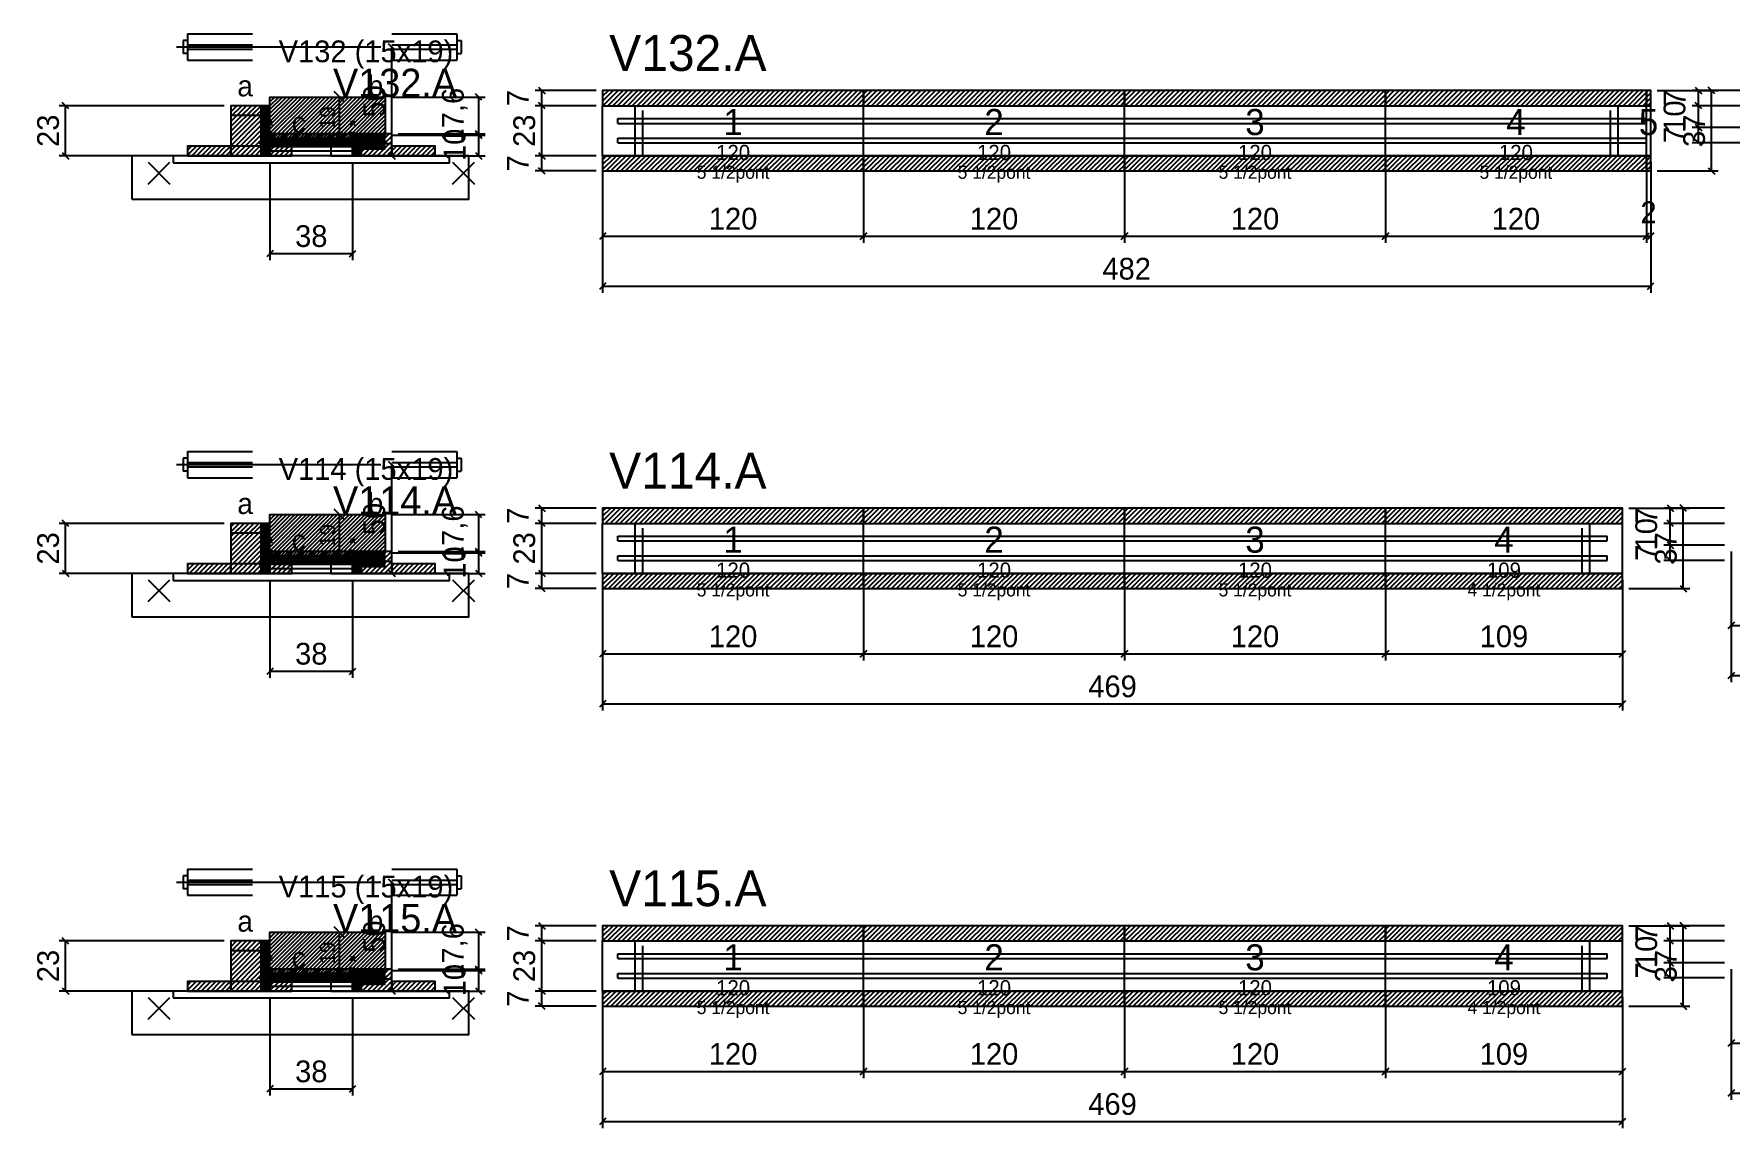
# Model space of a CAD drawing. Extents: x -72 to 3070, y -7480 to 1250.
# Drawn here: x -69 to 712, y -3063 to -2560 of the extents above; entities that cross this region are included whole.
import ezdxf
from ezdxf.enums import TextEntityAlignment as Align

# ---------------------------------------------------------------- set-up
doc = ezdxf.new("R2010")
doc.units = 0
for name, color, linetype in [('5', 5, 'Continuous'), ('BARRA_ANCORAGEM', 126, 'Continuous'), ('barrote', 126, 'Continuous'), ('CONCRETO', 251, 'Continuous'), ('COTA', 241, 'Continuous'), ('Cota Seção (2x)', 241, 'Continuous'), ('detalhes', 7, 'Continuous'), ('Hachura', 251, 'Continuous'), ('HACHURACONCRETO', 251, 'Continuous'), ('Madeira', 126, 'Continuous'), ('NOMENCLATURA', 7, 'Continuous'), ('Painéis', 200, 'Continuous'), ('presilha', 224, 'Continuous'), ('SARR_2.2x7', 40, 'Continuous'), ('SARR_3.5x7', 81, 'Continuous'), ('SARRAFO_2_2X7', 40, 'Continuous'), ('SCO-___-LAJ', 224, 'Continuous'), ('TENSOR', 224, 'Continuous'), ('texto', 7, 'Continuous'), ('Texto Seção', 7, 'Continuous')]:
    doc.layers.add(name, color=color, linetype=linetype)
doc.dimstyles.new('PAINEL', dxfattribs={"dimtxt": 10, "dimasz": 3, "dimexe": 3, "dimexo": 3, "dimgap": 3, "dimtad": 1, "dimblk": 'OBLIQUE', "dimblk1": 'OBLIQUE', "dimcen": 2.5, "dimclrd": 4, "dimclre": 4, "dimclrt": 240, "dimazin": 3, "dimtfac": 1, "dimtmove": 0, "dimatfit": 3})
doc.dimstyles.new('SECAO2X', dxfattribs={"dimtxt": 7, "dimasz": 5, "dimexe": 3, "dimexo": 3, "dimgap": 2, "dimtad": 3, "dimblk": 'OBLIQUE', "dimblk1": 'OBLIQUE', "dimcen": 2.5, "dimclrd": 4, "dimclre": 4, "dimclrt": 1, "dimazin": 3, "dimtfac": 1, "dimtmove": 0, "dimatfit": 3})

# ---------------------------------------------------------------- blocks, each defined once
blk = doc.blocks.new('PAR_ESQ')
for p, q in [((-1, -1), (1, 1)), ((-1, 1), (1, -1))]:
    blk.add_line(p, q)
blk = doc.blocks.new('PAR_FUNDO_ESQ')
for p, q in [((-1, -1), (1, 1)), ((-1, 1), (1, -1))]:
    blk.add_line(p, q)
blk = doc.blocks.new('PAR_FUNDO_DIR')
for p, q in [((-1, -1), (1, 1)), ((-1, 1), (1, -1))]:
    blk.add_line(p, q)
blk = doc.blocks.new('par_int_esq')
for p, q in [((-1, -1), (1, 1)), ((-1, 1), (1, -1))]:
    blk.add_line(p, q)
blk = doc.blocks.new('par_int_dir')
for p, q in [((-1, -1), (1, 1)), ((-1, 1), (1, -1))]:
    blk.add_line(p, q)
blk = doc.blocks.new('_OBLIQUE')
at = {"color": 0, "linetype": 'BYBLOCK'}
blk.add_line((-0.5, -0.5), (0.5, 0.5), dxfattribs=at)

msp = doc.modelspace()

# ---------------------------------------------------------------- hatches: boundary and pattern name
at = {"layer": 'COTA'}
h = msp.add_hatch(dxfattribs=at)
h.set_pattern_fill('ANSI31', scale=0.4)
h.paths.add_polyline_path([(40, -2608), (40, -2589), (93, -2589), (93, -2606.6), (78, -2606.6), (78, -2608)])
h = msp.add_hatch(dxfattribs=at)
h.set_pattern_fill('ANSI31', scale=0.5)
h.paths.add_polyline_path([(193, -2593), (313, -2593), (313, -2586), (193, -2586)])
h = msp.add_hatch(dxfattribs=at)
h.set_pattern_fill('ANSI31', scale=0.5)
h.paths.add_polyline_path([(313, -2593), (433, -2593), (433, -2586), (313, -2586)])
h = msp.add_hatch(dxfattribs=at)
h.set_pattern_fill('ANSI31', scale=0.5)
h.paths.add_polyline_path([(433, -2593), (553, -2593), (553, -2586), (433, -2586)])
h = msp.add_hatch(dxfattribs=at)
h.set_pattern_fill('ANSI31', scale=0.5)
h.paths.add_polyline_path([(553, -2593), (673, -2593), (673, -2586), (553, -2586)])
h = msp.add_hatch(dxfattribs=at)
h.set_pattern_fill('ANSI31', scale=0.5)
h.paths.add_polyline_path([(673, -2593), (675, -2593), (675, -2586), (673, -2586)])
h = msp.add_hatch(dxfattribs=at)
h.set_pattern_fill('ANSI31', scale=0.5)
h.paths.add_polyline_path([(193, -2623), (313, -2623), (313, -2616), (193, -2616)])
h = msp.add_hatch(dxfattribs=at)
h.set_pattern_fill('ANSI31', scale=0.5)
h.paths.add_polyline_path([(313, -2623), (433, -2623), (433, -2616), (313, -2616)])
h = msp.add_hatch(dxfattribs=at)
h.set_pattern_fill('ANSI31', scale=0.5)
h.paths.add_polyline_path([(433, -2623), (553, -2623), (553, -2616), (433, -2616)])
h = msp.add_hatch(dxfattribs=at)
h.set_pattern_fill('ANSI31', scale=0.5)
h.paths.add_polyline_path([(553, -2623), (673, -2623), (673, -2616), (553, -2616)])
h = msp.add_hatch(dxfattribs=at)
h.set_pattern_fill('ANSI31', scale=0.5)
h.paths.add_polyline_path([(673, -2623), (675, -2623), (675, -2616), (673, -2616)])
h = msp.add_hatch(dxfattribs=at)
h.set_pattern_fill('ANSI31', scale=0.4)
h.paths.add_polyline_path([(40, -2800), (40, -2781), (93, -2781), (93, -2798.6), (78, -2798.6), (78, -2800)])
h = msp.add_hatch(dxfattribs=at)
h.set_pattern_fill('ANSI31', scale=0.5)
h.paths.add_polyline_path([(193, -2785), (313, -2785), (313, -2778), (193, -2778)])
h = msp.add_hatch(dxfattribs=at)
h.set_pattern_fill('ANSI31', scale=0.5)
h.paths.add_polyline_path([(313, -2785), (433, -2785), (433, -2778), (313, -2778)])
h = msp.add_hatch(dxfattribs=at)
h.set_pattern_fill('ANSI31', scale=0.5)
h.paths.add_polyline_path([(433, -2785), (553, -2785), (553, -2778), (433, -2778)])
h = msp.add_hatch(dxfattribs=at)
h.set_pattern_fill('ANSI31', scale=0.5)
h.paths.add_polyline_path([(553, -2785), (662, -2785), (662, -2778), (553, -2778)])
h = msp.add_hatch(dxfattribs=at)
h.set_pattern_fill('ANSI31', scale=0.5)
h.paths.add_polyline_path([(193, -2815), (313, -2815), (313, -2808), (193, -2808)])
h = msp.add_hatch(dxfattribs=at)
h.set_pattern_fill('ANSI31', scale=0.5)
h.paths.add_polyline_path([(313, -2815), (433, -2815), (433, -2808), (313, -2808)])
h = msp.add_hatch(dxfattribs=at)
h.set_pattern_fill('ANSI31', scale=0.5)
h.paths.add_polyline_path([(433, -2815), (553, -2815), (553, -2808), (433, -2808)])
h = msp.add_hatch(dxfattribs=at)
h.set_pattern_fill('ANSI31', scale=0.5)
h.paths.add_polyline_path([(553, -2815), (662, -2815), (662, -2808), (553, -2808)])
h = msp.add_hatch(dxfattribs=at)
h.set_pattern_fill('ANSI31', scale=0.5)
h.paths.add_polyline_path([(193, -2977), (313, -2977), (313, -2970), (193, -2970)])
h = msp.add_hatch(dxfattribs=at)
h.set_pattern_fill('ANSI31', scale=0.5)
h.paths.add_polyline_path([(313, -2977), (433, -2977), (433, -2970), (313, -2970)])
h = msp.add_hatch(dxfattribs=at)
h.set_pattern_fill('ANSI31', scale=0.5)
h.paths.add_polyline_path([(433, -2977), (553, -2977), (553, -2970), (433, -2970)])
h = msp.add_hatch(dxfattribs=at)
h.set_pattern_fill('ANSI31', scale=0.5)
h.paths.add_polyline_path([(553, -2977), (662, -2977), (662, -2970), (553, -2970)])
h = msp.add_hatch(dxfattribs=at)
h.set_pattern_fill('ANSI31', scale=0.4)
h.paths.add_polyline_path([(40, -2992), (40, -2973), (93, -2973), (93, -2990.6), (78, -2990.6), (78, -2992)])
h = msp.add_hatch(dxfattribs=at)
h.set_pattern_fill('ANSI31', scale=0.5)
h.paths.add_polyline_path([(193, -3007), (313, -3007), (313, -3000), (193, -3000)])
h = msp.add_hatch(dxfattribs=at)
h.set_pattern_fill('ANSI31', scale=0.5)
h.paths.add_polyline_path([(313, -3007), (433, -3007), (433, -3000), (313, -3000)])
h = msp.add_hatch(dxfattribs=at)
h.set_pattern_fill('ANSI31', scale=0.5)
h.paths.add_polyline_path([(433, -3007), (553, -3007), (553, -3000), (433, -3000)])
h = msp.add_hatch(dxfattribs=at)
h.set_pattern_fill('ANSI31', scale=0.5)
h.paths.add_polyline_path([(553, -3007), (662, -3007), (662, -3000), (553, -3000)])
at = {"layer": 'Hachura'}
h = msp.add_hatch(dxfattribs=at)
h.set_pattern_fill('ANSI31', scale=0.5)
h.paths.add_polyline_path([(22, -2616), (36, -2616), (36, -2593), (22, -2593)])
h = msp.add_hatch(dxfattribs=at)
h.set_pattern_fill('ANSI31', scale=0.5)
h.paths.add_polyline_path([(22, -2597.4), (36, -2597.4), (36, -2593), (22, -2593)])
h = msp.add_hatch(dxfattribs=at)
h.set_pattern_fill('SOLID')
h.paths.add_polyline_path([(36, -2616), (40, -2616), (40, -2593), (36, -2593)])
h = msp.add_hatch(dxfattribs=at)
h.set_pattern_fill('ANSI31', scale=0.5)
h.paths.add_polyline_path([(2, -2616), (22, -2616), (22, -2611.6), (2, -2611.6)])
h = msp.add_hatch(dxfattribs=at)
h.set_pattern_fill('SOLID')
h.paths.add_polyline_path([(40, -2611.6), (78, -2611.6), (78, -2608), (40, -2608)])
h = msp.add_hatch(dxfattribs=at)
h.set_pattern_fill('ANSI31', scale=0.5)
h.paths.add_polyline_path([(40, -2616), (50, -2616), (50, -2611.6), (40, -2611.6)])
h = msp.add_hatch(dxfattribs=at)
h.set_pattern_fill('SOLID')
h.paths.add_polyline_path([(78, -2616), (82, -2616), (82, -2606), (78, -2606)])
h = msp.add_hatch(dxfattribs=at)
h.set_pattern_fill('SOLID')
h.paths.add_polyline_path([(78, -2606), (93, -2606), (93, -2613), (78, -2613)])
h = msp.add_hatch(dxfattribs=at)
h.set_pattern_fill('ANSI31', scale=0.5)
h.paths.add_polyline_path([(82, -2616), (96, -2616), (96, -2606), (82, -2606)])
h = msp.add_hatch(dxfattribs=at)
h.set_pattern_fill('ANSI31', scale=0.5)
h.paths.add_polyline_path([(82, -2610.4), (96, -2610.4), (96, -2606), (82, -2606)])
h = msp.add_hatch(dxfattribs=at)
h.set_pattern_fill('ANSI31', scale=0.5)
h.paths.add_polyline_path([(96, -2616), (116, -2616), (116, -2611.6), (96, -2611.6)])
h = msp.add_hatch(dxfattribs=at)
h.set_pattern_fill('ANSI31', scale=0.5)
h.paths.add_polyline_path([(22, -2808), (36, -2808), (36, -2785), (22, -2785)])
h = msp.add_hatch(dxfattribs=at)
h.set_pattern_fill('ANSI31', scale=0.5)
h.paths.add_polyline_path([(22, -2789.4), (36, -2789.4), (36, -2785), (22, -2785)])
h = msp.add_hatch(dxfattribs=at)
h.set_pattern_fill('SOLID')
h.paths.add_polyline_path([(36, -2808), (40, -2808), (40, -2785), (36, -2785)])
h = msp.add_hatch(dxfattribs=at)
h.set_pattern_fill('SOLID')
h.paths.add_polyline_path([(40, -2803.6), (78, -2803.6), (78, -2800), (40, -2800)])
h = msp.add_hatch(dxfattribs=at)
h.set_pattern_fill('SOLID')
h.paths.add_polyline_path([(78, -2808), (82, -2808), (82, -2798), (78, -2798)])
h = msp.add_hatch(dxfattribs=at)
h.set_pattern_fill('SOLID')
h.paths.add_polyline_path([(78, -2798), (93, -2798), (93, -2805), (78, -2805)])
h = msp.add_hatch(dxfattribs=at)
h.set_pattern_fill('ANSI31', scale=0.5)
h.paths.add_polyline_path([(82, -2808), (96, -2808), (96, -2798), (82, -2798)])
h = msp.add_hatch(dxfattribs=at)
h.set_pattern_fill('ANSI31', scale=0.5)
h.paths.add_polyline_path([(82, -2802.4), (96, -2802.4), (96, -2798), (82, -2798)])
h = msp.add_hatch(dxfattribs=at)
h.set_pattern_fill('ANSI31', scale=0.5)
h.paths.add_polyline_path([(2, -2808), (22, -2808), (22, -2803.6), (2, -2803.6)])
h = msp.add_hatch(dxfattribs=at)
h.set_pattern_fill('ANSI31', scale=0.5)
h.paths.add_polyline_path([(40, -2808), (50, -2808), (50, -2803.6), (40, -2803.6)])
h = msp.add_hatch(dxfattribs=at)
h.set_pattern_fill('ANSI31', scale=0.5)
h.paths.add_polyline_path([(96, -2808), (116, -2808), (116, -2803.6), (96, -2803.6)])
h = msp.add_hatch(dxfattribs=at)
h.set_pattern_fill('ANSI31', scale=0.5)
h.paths.add_polyline_path([(22, -3000), (36, -3000), (36, -2977), (22, -2977)])
h = msp.add_hatch(dxfattribs=at)
h.set_pattern_fill('ANSI31', scale=0.5)
h.paths.add_polyline_path([(22, -2981.4), (36, -2981.4), (36, -2977), (22, -2977)])
h = msp.add_hatch(dxfattribs=at)
h.set_pattern_fill('SOLID')
h.paths.add_polyline_path([(36, -3000), (40, -3000), (40, -2977), (36, -2977)])
h = msp.add_hatch(dxfattribs=at)
h.set_pattern_fill('SOLID')
h.paths.add_polyline_path([(40, -2995.6), (78, -2995.6), (78, -2992), (40, -2992)])
h = msp.add_hatch(dxfattribs=at)
h.set_pattern_fill('SOLID')
h.paths.add_polyline_path([(78, -3000), (82, -3000), (82, -2990), (78, -2990)])
h = msp.add_hatch(dxfattribs=at)
h.set_pattern_fill('SOLID')
h.paths.add_polyline_path([(78, -2990), (93, -2990), (93, -2997), (78, -2997)])
h = msp.add_hatch(dxfattribs=at)
h.set_pattern_fill('ANSI31', scale=0.5)
h.paths.add_polyline_path([(82, -3000), (96, -3000), (96, -2990), (82, -2990)])
h = msp.add_hatch(dxfattribs=at)
h.set_pattern_fill('ANSI31', scale=0.5)
h.paths.add_polyline_path([(82, -2994.4), (96, -2994.4), (96, -2990), (82, -2990)])
h = msp.add_hatch(dxfattribs=at)
h.set_pattern_fill('ANSI31', scale=0.5)
h.paths.add_polyline_path([(2, -3000), (22, -3000), (22, -2995.6), (2, -2995.6)])
h = msp.add_hatch(dxfattribs=at)
h.set_pattern_fill('ANSI31', scale=0.5)
h.paths.add_polyline_path([(40, -3000), (50, -3000), (50, -2995.6), (40, -2995.6)])
h = msp.add_hatch(dxfattribs=at)
h.set_pattern_fill('ANSI31', scale=0.5)
h.paths.add_polyline_path([(96, -3000), (116, -3000), (116, -2995.6), (96, -2995.6)])
at = {"layer": 'HACHURACONCRETO'}
h = msp.add_hatch(dxfattribs=at)
h.set_pattern_fill('ANSI31', scale=0.3)
h.paths.add_polyline_path([(40, -2611.6), (78, -2611.6), (78, -2606), (40, -2606)])
h = msp.add_hatch(dxfattribs=at)
h.set_pattern_fill('ANSI31', scale=0.3)
h.paths.add_polyline_path([(40, -2803.6), (78, -2803.6), (78, -2798), (40, -2798)])
h = msp.add_hatch(dxfattribs=at)
h.set_pattern_fill('ANSI31', scale=0.3)
h.paths.add_polyline_path([(40, -2995.6), (78, -2995.6), (78, -2990), (40, -2990)])

# ---------------------------------------------------------------- linework, layer by layer
for p, q in [((0, -2563), (0, -2569)), ((2, -2563), (0, -2563)), ((2, -2560), (32, -2560)), ((2, -2560), (2, -2572)), ((2, -2565), (32, -2565)), ((96, -2560), (126, -2560)), ((96, -2565), (126, -2565)), ((126, -2560), (126, -2572)), ((126, -2563), (128, -2563)), ((128, -2563), (128, -2569)), ((2, -2569), (0, -2569)), ((2, -2567), (32, -2567)), ((2, -2572), (32, -2572)), ((96, -2567), (126, -2567)), ((96, -2572), (126, -2572)), ((126, -2569), (128, -2569)), ((2, -2752), (32, -2752)), ((2, -2752), (2, -2764)), ((96, -2752), (126, -2752)), ((126, -2752), (126, -2764)), ((0, -2755), (0, -2761)), ((2, -2755), (0, -2755)), ((2, -2761), (0, -2761)), ((2, -2757), (32, -2757)), ((2, -2759), (32, -2759)), ((96, -2757), (126, -2757)), ((96, -2759), (126, -2759)), ((126, -2755), (128, -2755)), ((126, -2761), (128, -2761)), ((128, -2755), (128, -2761)), ((2, -2764), (32, -2764)), ((96, -2764), (126, -2764)), ((0, -2947), (0, -2953)), ((2, -2947), (0, -2947)), ((2, -2944), (32, -2944)), ((2, -2944), (2, -2956)), ((96, -2944), (126, -2944)), ((126, -2944), (126, -2956)), ((126, -2947), (128, -2947)), ((128, -2947), (128, -2953)), ((2, -2953), (0, -2953)), ((2, -2949), (32, -2949)), ((2, -2951), (32, -2951)), ((2, -2956), (32, -2956)), ((96, -2949), (126, -2949)), ((96, -2951), (126, -2951)), ((96, -2956), (126, -2956)), ((126, -2953), (128, -2953))]:
    msp.add_line(p, q)
at = {"layer": 'BARRA_ANCORAGEM'}
for p, q in [((40, -2608.3), (78, -2608.3)), ((40, -2610.3), (40, -2608.3)), ((40, -2610.3), (78, -2610.3)), ((40, -2611.7), (78, -2611.7)), ((40, -2613.7), (40, -2611.7)), ((78, -2610.3), (78, -2608.3)), ((78, -2613.7), (78, -2611.7)), ((40, -2613.7), (78, -2613.7)), ((40, -2800.3), (78, -2800.3)), ((40, -2802.3), (40, -2800.3)), ((78, -2802.3), (78, -2800.3)), ((40, -2802.3), (78, -2802.3)), ((40, -2803.7), (78, -2803.7)), ((40, -2805.7), (40, -2803.7)), ((40, -2805.7), (78, -2805.7)), ((78, -2805.7), (78, -2803.7)), ((40, -2992.3), (78, -2992.3)), ((40, -2994.3), (40, -2992.3)), ((40, -2994.3), (78, -2994.3)), ((78, -2994.3), (78, -2992.3)), ((40, -2995.7), (78, -2995.7)), ((40, -2997.7), (40, -2995.7)), ((40, -2997.7), (78, -2997.7)), ((78, -2997.7), (78, -2995.7))]:
    msp.add_line(p, q, dxfattribs=at)
at = {"layer": 'barrote'}
for points in [[(-23.5, -2636), (131.5, -2636), (131.5, -2616), (-23.5, -2616)], [(-23.5, -2828), (131.5, -2828), (131.5, -2808), (-23.5, -2808)], [(-23.5, -3020), (131.5, -3020), (131.5, -3000), (-23.5, -3000)]]:
    msp.add_lwpolyline(points, close=True, dxfattribs=at)
at = {"layer": 'CONCRETO'}
for points in [[(40, -2608), (40, -2589), (93, -2589), (93, -2606.6), (78, -2606.6), (78, -2608)], [(40, -2800), (40, -2781), (93, -2781), (93, -2798.6), (78, -2798.6), (78, -2800)], [(40, -2992), (40, -2973), (93, -2973), (93, -2990.6), (78, -2990.6), (78, -2992)]]:
    msp.add_lwpolyline(points, close=True, dxfattribs=at)
at = {"layer": 'HACHURACONCRETO'}
for points in [[(40, -2611.6), (78, -2611.6), (78, -2606), (40, -2606)], [(40, -2803.6), (78, -2803.6), (78, -2798), (40, -2798)], [(40, -2995.6), (78, -2995.6), (78, -2990), (40, -2990)]]:
    msp.add_lwpolyline(points, close=True, dxfattribs=at)
at = {"layer": 'Madeira'}
for points in [[(22, -2616), (36, -2616), (36, -2593), (22, -2593)], [(22, -2597.4), (36, -2597.4), (36, -2593), (22, -2593)], [(2, -2616), (22, -2616), (22, -2611.6), (2, -2611.6)], [(22, -2616), (36, -2616), (36, -2611.6), (22, -2611.6)], [(40, -2616), (50, -2616), (50, -2611.6), (40, -2611.6)], [(68, -2616), (78, -2616), (78, -2611.6), (68, -2611.6)], [(82, -2616), (96, -2616), (96, -2606), (82, -2606)], [(82, -2610.4), (96, -2610.4), (96, -2606), (82, -2606)], [(96, -2616), (116, -2616), (116, -2611.6), (96, -2611.6)], [(22, -2808), (36, -2808), (36, -2785), (22, -2785)], [(22, -2789.4), (36, -2789.4), (36, -2785), (22, -2785)], [(82, -2808), (96, -2808), (96, -2798), (82, -2798)], [(82, -2802.4), (96, -2802.4), (96, -2798), (82, -2798)], [(2, -2808), (22, -2808), (22, -2803.6), (2, -2803.6)], [(22, -2808), (36, -2808), (36, -2803.6), (22, -2803.6)], [(40, -2808), (50, -2808), (50, -2803.6), (40, -2803.6)], [(68, -2808), (78, -2808), (78, -2803.6), (68, -2803.6)], [(96, -2808), (116, -2808), (116, -2803.6), (96, -2803.6)], [(22, -3000), (36, -3000), (36, -2977), (22, -2977)], [(22, -2981.4), (36, -2981.4), (36, -2977), (22, -2977)], [(82, -3000), (96, -3000), (96, -2990), (82, -2990)], [(82, -2994.4), (96, -2994.4), (96, -2990), (82, -2990)], [(2, -3000), (22, -3000), (22, -2995.6), (2, -2995.6)], [(22, -3000), (36, -3000), (36, -2995.6), (22, -2995.6)], [(40, -3000), (50, -3000), (50, -2995.6), (40, -2995.6)], [(68, -3000), (78, -3000), (78, -2995.6), (68, -2995.6)], [(96, -3000), (116, -3000), (116, -2995.6), (96, -2995.6)]]:
    msp.add_lwpolyline(points, close=True, dxfattribs=at)
at = {"layer": 'Painéis'}
for p, q in [((193, -2593), (313, -2593)), ((193, -2616), (193, -2593)), ((313, -2616), (313, -2593)), ((313, -2616), (313, -2593)), ((313, -2593), (433, -2593)), ((313, -2616), (313, -2593)), ((433, -2616), (433, -2593)), ((433, -2616), (433, -2593)), ((433, -2593), (553, -2593)), ((433, -2616), (433, -2593)), ((553, -2616), (553, -2593)), ((553, -2616), (553, -2593)), ((553, -2593), (673, -2593)), ((553, -2616), (553, -2593)), ((673, -2616), (673, -2593)), ((673, -2616), (673, -2593)), ((673, -2593), (675, -2593)), ((673, -2616), (673, -2593)), ((675, -2616), (675, -2593)), ((193, -2616), (313, -2616)), ((313, -2616), (433, -2616)), ((433, -2616), (553, -2616)), ((553, -2616), (673, -2616)), ((673, -2616), (675, -2616)), ((193, -2785), (313, -2785)), ((193, -2808), (193, -2785)), ((313, -2808), (313, -2785)), ((313, -2808), (313, -2785)), ((313, -2785), (433, -2785)), ((313, -2808), (313, -2785)), ((433, -2808), (433, -2785)), ((433, -2808), (433, -2785)), ((433, -2785), (553, -2785)), ((433, -2808), (433, -2785)), ((553, -2808), (553, -2785)), ((553, -2808), (553, -2785)), ((553, -2785), (662, -2785)), ((553, -2808), (553, -2785)), ((662, -2808), (662, -2785)), ((193, -2808), (313, -2808)), ((313, -2808), (433, -2808)), ((433, -2808), (553, -2808)), ((553, -2808), (662, -2808)), ((193, -2977), (313, -2977)), ((193, -3000), (193, -2977)), ((313, -3000), (313, -2977)), ((313, -3000), (313, -2977)), ((313, -2977), (433, -2977)), ((313, -3000), (313, -2977)), ((433, -3000), (433, -2977)), ((433, -3000), (433, -2977)), ((433, -2977), (553, -2977)), ((433, -3000), (433, -2977)), ((553, -3000), (553, -2977)), ((553, -3000), (553, -2977)), ((553, -2977), (662, -2977)), ((553, -3000), (553, -2977)), ((662, -3000), (662, -2977)), ((193, -3000), (313, -3000)), ((313, -3000), (433, -3000)), ((433, -3000), (553, -3000)), ((553, -3000), (662, -3000))]:
    msp.add_line(p, q, dxfattribs=at)
for points in [[(36, -2616), (40, -2616), (40, -2593), (36, -2593)], [(40, -2611.6), (78, -2611.6), (78, -2608), (40, -2608)], [(78, -2616), (82, -2616), (82, -2606), (78, -2606)], [(78, -2606), (93, -2606), (93, -2606.6), (78, -2606.6)], [(36, -2808), (40, -2808), (40, -2785), (36, -2785)], [(40, -2803.6), (78, -2803.6), (78, -2800), (40, -2800)], [(78, -2808), (82, -2808), (82, -2798), (78, -2798)], [(78, -2798), (93, -2798), (93, -2798.6), (78, -2798.6)], [(36, -3000), (40, -3000), (40, -2977), (36, -2977)], [(40, -2995.6), (78, -2995.6), (78, -2992), (40, -2992)], [(78, -3000), (82, -3000), (82, -2990), (78, -2990)], [(78, -2990), (93, -2990), (93, -2990.6), (78, -2990.6)]]:
    msp.add_lwpolyline(points, close=True, dxfattribs=at)
at = {"layer": 'presilha'}
for p, q in [((-16, -2629), (-6, -2619)), ((-16, -2619), (-6, -2629)), ((124, -2629), (134, -2619)), ((124, -2619), (134, -2629)), ((-16, -2821), (-6, -2811)), ((-16, -2811), (-6, -2821)), ((124, -2821), (134, -2811)), ((124, -2811), (134, -2821)), ((-16, -3013), (-6, -3003)), ((-16, -3003), (-6, -3013)), ((124, -3013), (134, -3003)), ((124, -3003), (134, -3013))]:
    msp.add_line(p, q, dxfattribs=at)
at = {"layer": 'SARR_2.2x7'}
for p, q in [((200, -2598.9), (313, -2598.9)), ((200, -2601.1), (200, -2598.9)), ((200, -2601.1), (313, -2601.1)), ((313, -2601.1), (313, -2598.9)), ((313, -2598.9), (433, -2598.9)), ((313, -2601.1), (313, -2598.9)), ((313, -2601.1), (433, -2601.1)), ((433, -2601.1), (433, -2598.9)), ((433, -2598.9), (553, -2598.9)), ((433, -2601.1), (433, -2598.9)), ((433, -2601.1), (553, -2601.1)), ((553, -2601.1), (553, -2598.9)), ((553, -2598.9), (673, -2598.9)), ((553, -2601.1), (553, -2598.9)), ((553, -2601.1), (673, -2601.1)), ((673, -2601.1), (673, -2598.9)), ((200, -2607.9), (313, -2607.9)), ((200, -2610.1), (200, -2607.9)), ((200, -2610.1), (313, -2610.1)), ((313, -2610.1), (313, -2607.9)), ((313, -2607.9), (433, -2607.9)), ((313, -2610.1), (313, -2607.9)), ((313, -2610.1), (433, -2610.1)), ((433, -2610.1), (433, -2607.9)), ((433, -2607.9), (553, -2607.9)), ((433, -2610.1), (433, -2607.9)), ((433, -2610.1), (553, -2610.1)), ((553, -2610.1), (553, -2607.9)), ((553, -2607.9), (673, -2607.9)), ((553, -2610.1), (553, -2607.9)), ((553, -2610.1), (673, -2610.1)), ((673, -2610.1), (673, -2607.9)), ((200, -2790.9), (313, -2790.9)), ((200, -2793.1), (200, -2790.9)), ((313, -2793.1), (313, -2790.9)), ((313, -2790.9), (433, -2790.9)), ((313, -2793.1), (313, -2790.9)), ((433, -2793.1), (433, -2790.9)), ((433, -2790.9), (553, -2790.9)), ((433, -2793.1), (433, -2790.9)), ((553, -2793.1), (553, -2790.9)), ((553, -2790.9), (655, -2790.9)), ((553, -2793.1), (553, -2790.9)), ((655, -2793.1), (655, -2790.9)), ((200, -2793.1), (313, -2793.1)), ((200, -2799.9), (313, -2799.9)), ((200, -2802.1), (200, -2799.9)), ((313, -2793.1), (433, -2793.1)), ((313, -2802.1), (313, -2799.9)), ((313, -2799.9), (433, -2799.9)), ((313, -2802.1), (313, -2799.9)), ((433, -2793.1), (553, -2793.1)), ((433, -2802.1), (433, -2799.9)), ((433, -2799.9), (553, -2799.9)), ((433, -2802.1), (433, -2799.9)), ((553, -2793.1), (655, -2793.1)), ((553, -2802.1), (553, -2799.9)), ((553, -2799.9), (655, -2799.9)), ((553, -2802.1), (553, -2799.9)), ((655, -2802.1), (655, -2799.9)), ((200, -2802.1), (313, -2802.1)), ((313, -2802.1), (433, -2802.1)), ((433, -2802.1), (553, -2802.1)), ((553, -2802.1), (655, -2802.1)), ((200, -2982.9), (313, -2982.9)), ((200, -2985.1), (200, -2982.9)), ((200, -2985.1), (313, -2985.1)), ((313, -2985.1), (313, -2982.9)), ((313, -2982.9), (433, -2982.9)), ((313, -2985.1), (313, -2982.9)), ((313, -2985.1), (433, -2985.1)), ((433, -2985.1), (433, -2982.9)), ((433, -2982.9), (553, -2982.9)), ((433, -2985.1), (433, -2982.9)), ((433, -2985.1), (553, -2985.1)), ((553, -2985.1), (553, -2982.9)), ((553, -2982.9), (655, -2982.9)), ((553, -2985.1), (553, -2982.9)), ((553, -2985.1), (655, -2985.1)), ((655, -2985.1), (655, -2982.9)), ((200, -2991.9), (313, -2991.9)), ((200, -2994.1), (200, -2991.9)), ((200, -2994.1), (313, -2994.1)), ((313, -2994.1), (313, -2991.9)), ((313, -2991.9), (433, -2991.9)), ((313, -2994.1), (313, -2991.9)), ((313, -2994.1), (433, -2994.1)), ((433, -2994.1), (433, -2991.9)), ((433, -2991.9), (553, -2991.9)), ((433, -2994.1), (433, -2991.9)), ((433, -2994.1), (553, -2994.1)), ((553, -2994.1), (553, -2991.9)), ((553, -2991.9), (655, -2991.9)), ((553, -2994.1), (553, -2991.9)), ((553, -2994.1), (655, -2994.1)), ((655, -2994.1), (655, -2991.9))]:
    msp.add_line(p, q, dxfattribs=at)
at = {"layer": 'SARR_3.5x7'}
for p, q in [((208, -2616), (208, -2593)), ((211.5, -2616), (211.5, -2595.2)), ((656.5, -2616), (656.5, -2595.2)), ((660, -2616), (660, -2593)), ((208, -2616), (211.5, -2616)), ((656.5, -2616), (660, -2616)), ((208, -2808), (208, -2785)), ((211.5, -2808), (211.5, -2787.2)), ((643.5, -2808), (643.5, -2787.2)), ((647, -2808), (647, -2785)), ((208, -2808), (211.5, -2808)), ((643.5, -2808), (647, -2808)), ((208, -3000), (208, -2977)), ((211.5, -3000), (211.5, -2979.2)), ((643.5, -3000), (643.5, -2979.2)), ((647, -3000), (647, -2977)), ((208, -3000), (211.5, -3000)), ((643.5, -3000), (647, -3000))]:
    msp.add_line(p, q, dxfattribs=at)
at = {"layer": 'SARRAFO_2_2X7'}
for p, q in [((36, -2602.2), (36, -2597.8)), ((36, -2597.8), (40, -2597.8)), ((36, -2602.2), (40, -2602.2)), ((40, -2602.2), (40, -2597.8)), ((36, -2611.2), (36, -2606.8)), ((36, -2606.8), (40, -2606.8)), ((36, -2611.2), (40, -2611.2)), ((40, -2611.2), (40, -2606.8)), ((78, -2613.2), (78, -2608.8)), ((78, -2608.8), (82, -2608.8)), ((78, -2613.2), (82, -2613.2)), ((82, -2613.2), (82, -2608.8)), ((36, -2794.2), (36, -2789.8)), ((36, -2789.8), (40, -2789.8)), ((40, -2794.2), (40, -2789.8)), ((36, -2794.2), (40, -2794.2)), ((36, -2803.2), (36, -2798.8)), ((36, -2798.8), (40, -2798.8)), ((40, -2803.2), (40, -2798.8)), ((36, -2803.2), (40, -2803.2)), ((78, -2805.2), (78, -2800.8)), ((78, -2800.8), (82, -2800.8)), ((78, -2805.2), (82, -2805.2)), ((82, -2805.2), (82, -2800.8)), ((36, -2986.2), (36, -2981.8)), ((36, -2981.8), (40, -2981.8)), ((36, -2986.2), (40, -2986.2)), ((40, -2986.2), (40, -2981.8)), ((36, -2995.2), (36, -2990.8)), ((36, -2990.8), (40, -2990.8)), ((36, -2995.2), (40, -2995.2)), ((40, -2995.2), (40, -2990.8)), ((78, -2997.2), (78, -2992.8)), ((78, -2992.8), (82, -2992.8)), ((82, -2997.2), (82, -2992.8)), ((78, -2997.2), (82, -2997.2))]:
    msp.add_line(p, q, dxfattribs=at)
at = {"layer": 'SCO-___-LAJ'}
for points in [[(193, -2593), (313, -2593), (313, -2586), (193, -2586)], [(313, -2593), (433, -2593), (433, -2586), (313, -2586)], [(433, -2593), (553, -2593), (553, -2586), (433, -2586)], [(553, -2593), (673, -2593), (673, -2586), (553, -2586)], [(673, -2593), (675, -2593), (675, -2586), (673, -2586)], [(-4.5, -2619.2), (122.5, -2619.2), (122.5, -2616), (-4.5, -2616)], [(193, -2623), (313, -2623), (313, -2616), (193, -2616)], [(313, -2623), (433, -2623), (433, -2616), (313, -2616)], [(433, -2623), (553, -2623), (553, -2616), (433, -2616)], [(553, -2623), (673, -2623), (673, -2616), (553, -2616)], [(673, -2623), (675, -2623), (675, -2616), (673, -2616)], [(193, -2785), (313, -2785), (313, -2778), (193, -2778)], [(313, -2785), (433, -2785), (433, -2778), (313, -2778)], [(433, -2785), (553, -2785), (553, -2778), (433, -2778)], [(553, -2785), (662, -2785), (662, -2778), (553, -2778)], [(-4.5, -2811.2), (122.5, -2811.2), (122.5, -2808), (-4.5, -2808)], [(193, -2815), (313, -2815), (313, -2808), (193, -2808)], [(313, -2815), (433, -2815), (433, -2808), (313, -2808)], [(433, -2815), (553, -2815), (553, -2808), (433, -2808)], [(553, -2815), (662, -2815), (662, -2808), (553, -2808)], [(193, -2977), (313, -2977), (313, -2970), (193, -2970)], [(313, -2977), (433, -2977), (433, -2970), (313, -2970)], [(433, -2977), (553, -2977), (553, -2970), (433, -2970)], [(553, -2977), (662, -2977), (662, -2970), (553, -2970)], [(-4.5, -3003.2), (122.5, -3003.2), (122.5, -3000), (-4.5, -3000)], [(193, -3007), (313, -3007), (313, -3000), (193, -3000)], [(313, -3007), (433, -3007), (433, -3000), (313, -3000)], [(433, -3007), (553, -3007), (553, -3000), (433, -3000)], [(553, -3007), (662, -3007), (662, -3000), (553, -3000)]]:
    msp.add_lwpolyline(points, close=True, dxfattribs=at)
at = {"layer": 'TENSOR'}
for p, q in [((-3, -2566), (91, -2566)), ((-3, -2758), (91, -2758)), ((-3, -2950), (91, -2950))]:
    msp.add_line(p, q, dxfattribs=at)

# ---------------------------------------------------------------- block references
at = {"layer": 'Painéis'}
for name, p in [('par_int_esq', (40, -2601)), ('PAR_FUNDO_ESQ', (40, -2606)), ('par_int_dir', (78, -2601)), ('PAR_FUNDO_DIR', (78, -2606)), ('PAR_ESQ', (36, -2611)), ('par_int_esq', (40, -2793)), ('par_int_dir', (78, -2793)), ('PAR_FUNDO_ESQ', (40, -2798)), ('PAR_FUNDO_DIR', (78, -2798)), ('PAR_ESQ', (36, -2803)), ('par_int_esq', (40, -2985)), ('par_int_dir', (78, -2985)), ('PAR_ESQ', (36, -2995)), ('PAR_FUNDO_ESQ', (40, -2990)), ('PAR_FUNDO_DIR', (78, -2990))]:
    msp.add_blockref(name, p, dxfattribs=at)

# ---------------------------------------------------------------- texts
at = {"layer": '5'}
for s, height, p in [('1', 12, (253, -2600.5)), ('2', 12, (373, -2600.5)), ('3', 12, (493, -2600.5)), ('4', 12, (613, -2600.5)), ('5', 12, (674, -2600.5)), ('120', 7, (253, -2614.5)), ('120', 7, (373, -2614.5)), ('120', 7, (493, -2614.5)), ('120', 7, (613, -2614.5)), ('1', 12, (253, -2792.5)), ('2', 12, (373, -2792.5)), ('3', 12, (493, -2792.5)), ('4', 12, (607.5, -2792.5)), ('120', 7, (253, -2806.5)), ('120', 7, (373, -2806.5)), ('120', 7, (493, -2806.5)), ('109', 7, (607.5, -2806.5)), ('1', 12, (253, -2984.5)), ('2', 12, (373, -2984.5)), ('3', 12, (493, -2984.5)), ('4', 12, (607.5, -2984.5)), ('120', 7, (253, -2998.5)), ('120', 7, (373, -2998.5)), ('120', 7, (493, -2998.5)), ('109', 7, (607.5, -2998.5))]:
    msp.add_text(s, height=height, dxfattribs=at).set_placement(p, align=Align.MIDDLE_CENTER)
at = {"layer": 'detalhes'}
for s, p in [('a', (25, -2588.7)), ('b', (85, -2588.7)), ('c', (50, -2605.5)), ('a', (25, -2780.7)), ('b', (85, -2780.7)), ('c', (50, -2797.5)), ('b', (85, -2972.7)), ('a', (25, -2972.7)), ('c', (50, -2989.5))]:
    msp.add_text(s, height=9.6, dxfattribs=at).set_placement(p)
at = {"layer": 'NOMENCLATURA'}
for s, p in [('V132.A', (196, -2577)), ('V114.A', (196, -2769)), ('V115.A', (196, -2961))]:
    msp.add_text(s, height=16.5, dxfattribs=at).set_placement(p)
at = {"layer": 'texto', "char_height": 6, "attachment_point": 5}
for s, insert in [('5 1/2pont', (253, -2624.5)), ('5 1/2pont', (373, -2624.5)), ('5 1/2pont', (493, -2624.5)), ('5 1/2pont', (613, -2624.5)), ('5 1/2pont', (253, -2816.5)), ('5 1/2pont', (373, -2816.5)), ('5 1/2pont', (493, -2816.5)), ('4 1/2pont', (607.5, -2816.5)), ('5 1/2pont', (253, -3008.5)), ('5 1/2pont', (373, -3008.5)), ('5 1/2pont', (493, -3008.5)), ('4 1/2pont', (607.5, -3008.5))]:
    msp.add_mtext(s, dxfattribs=dict(at, insert=insert))
at = {"layer": 'Texto Seção'}
for s, height, p in [('V132 (15x19)', 10, (44, -2573)), ('V132.A', 13, (69, -2589)), ('V114 (15x19)', 10, (44, -2765)), ('V114.A', 13, (69, -2781)), ('V115 (15x19)', 10, (44, -2957)), ('V115.A', 13, (69, -2973))]:
    msp.add_text(s, height=height, dxfattribs=at).set_placement(p)

# ---------------------------------------------------------------- dimensions: what is measured, and where the dimension line sits
at = {"layer": 'COTA'}
for base, p1, p2 in [((96, -2616), (96, -2616), (96, -2566)), ((136, -2606.6), (93, -2606.6), (93, -2589)), ((165, -2593), (193, -2593), (193, -2586)), ((703, -2623), (675, -2623), (675, -2586)), ((697, -2593), (725, -2593), (725, -2586)), ((-54, -2616), (2, -2616), (22, -2593)), ((165, -2616), (193, -2616), (193, -2593)), ((697, -2603), (725, -2603), (725, -2593)), ((136, -2616), (96, -2616), (96, -2606)), ((697, -2610), (725, -2610), (725, -2603)), ((165, -2623), (193, -2623), (193, -2616)), ((96, -2808), (96, -2808), (96, -2758)), ((136, -2798.6), (93, -2798.6), (93, -2781)), ((165, -2785), (193, -2785), (193, -2778)), ((690, -2815), (662, -2815), (662, -2778)), ((684, -2785), (712, -2785), (712, -2778)), ((-54, -2808), (2, -2808), (22, -2785)), ((165, -2808), (193, -2808), (193, -2785)), ((684, -2795), (712, -2795), (712, -2785)), ((136, -2808), (96, -2808), (96, -2798)), ((684, -2802), (712, -2802), (712, -2795)), ((165, -2815), (193, -2815), (193, -2808)), ((96, -3000), (96, -3000), (96, -2950)), ((136, -2990.6), (93, -2990.6), (93, -2973)), ((165, -2977), (193, -2977), (193, -2970)), ((690, -3007), (662, -3007), (662, -2970)), ((684, -2977), (712, -2977), (712, -2970)), ((-54, -3000), (2, -3000), (22, -2977)), ((165, -3000), (193, -3000), (193, -2977)), ((684, -2987), (712, -2987), (712, -2977)), ((136, -3000), (96, -3000), (96, -2990)), ((684, -2994), (712, -2994), (712, -2987)), ((165, -3007), (193, -3007), (193, -3000))]:
    msp.add_linear_dim(base=base, p1=p1, p2=p2, angle=90, dimstyle='PAINEL', dxfattribs=at).render()
for base, p1, p2 in [((40, -2661), (40, -2616), (78, -2616)), ((193, -2653), (193, -2616), (313, -2616)), ((193, -2676), (193, -2616), (675, -2616)), ((313, -2653), (313, -2616), (433, -2616)), ((433, -2653), (433, -2616), (553, -2616)), ((553, -2653), (553, -2616), (673, -2616)), ((673, -2653), (673, -2616), (675, -2616)), ((712, -2832), (712, -2795), (832, -2795)), ((712, -2855), (712, -2795), (1181, -2795)), ((40, -2853), (40, -2808), (78, -2808)), ((193, -2845), (193, -2808), (313, -2808)), ((193, -2868), (193, -2808), (662, -2808)), ((313, -2845), (313, -2808), (433, -2808)), ((433, -2845), (433, -2808), (553, -2808)), ((553, -2845), (553, -2808), (662, -2808)), ((712, -3024), (712, -2987), (832, -2987)), ((712, -3047), (712, -2987), (1181, -2987)), ((40, -3045), (40, -3000), (78, -3000)), ((193, -3037), (193, -3000), (313, -3000)), ((193, -3060), (193, -3000), (662, -3000)), ((313, -3037), (313, -3000), (433, -3000)), ((433, -3037), (433, -3000), (553, -3000)), ((553, -3037), (553, -3000), (662, -3000))]:
    msp.add_linear_dim(base=base, p1=p1, p2=p2, dimstyle='PAINEL', dxfattribs=at).render()
at = {"layer": 'Cota Seção (2x)'}
for base, p1, p2 in [((72, -2608), (40, -2608), (40, -2589)), ((72, -2800), (40, -2800), (40, -2781)), ((72, -2992), (40, -2992), (40, -2973))]:
    msp.add_linear_dim(base=base, p1=p1, p2=p2, angle=90, dimstyle='SECAO2X', dxfattribs=at).render()

doc.saveas('drawing.dxf')
